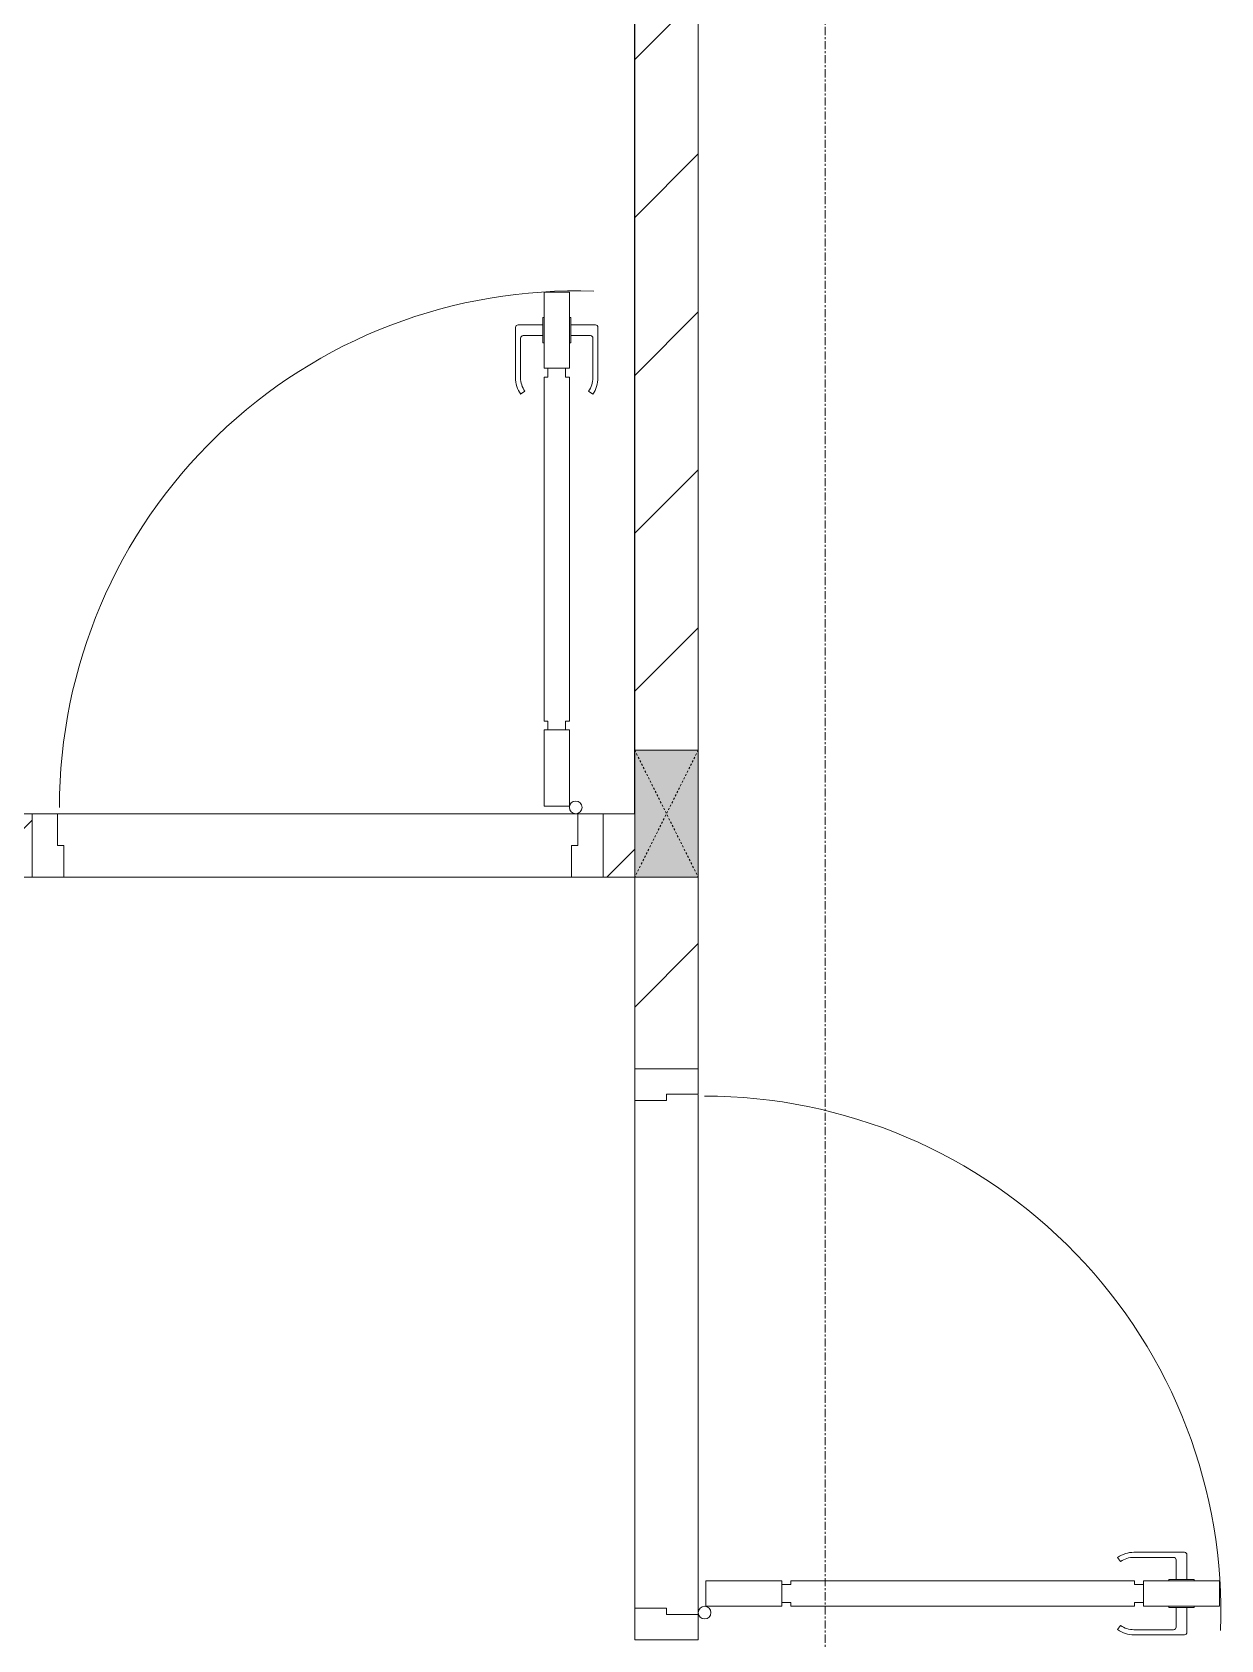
# Model space of a CAD drawing. Header units: millimetres. Extents: x 5359 to 218750, y -16347 to 109893.
# Drawn here: x 110803 to 112677, y 58735 to 61269 of the extents above; entities that cross this region are included whole.
import ezdxf

# ---------------------------------------------------------------- set-up
doc = ezdxf.new("R2010")
doc.units = ezdxf.units.MM
doc.linetypes.add('Dash', pattern=[6, 3, -3])
doc.linetypes.add('Grid Line', pattern=[22.225, 12.7, -3.175, 3.175, -3.175])
for name, color, linetype, lineweight in [('0-1', 7, 'Continuous', 5), ('A-DETL-GENF-1', 9, 'Continuous', 9), ('A-DOOR-1', 9, 'Continuous', 9), ('A-FLOR-1', 9, 'Continuous', 9), ('A-WALL-1', 53, 'Continuous', 18), ('A-WALL-2', 9, 'Continuous', 9), ('A-WALL-PATT-1', 10, 'Continuous', 9), ('S-COLS-2', 53, 'Continuous', 18), ('S-COLS-3', 9, 'Continuous', 9), ('S-COLS-HDLN-1', 9, 'Dash', 9), ('S-GRID-1', 1, 'Grid Line', 9)]:
    doc.layers.add(name, color=color, linetype=linetype, lineweight=lineweight)
pattern_1 = [(45, (0, 0), (-124.4508, 124.4508), [])]

# ---------------------------------------------------------------- blocks, each defined once
blk = doc.blocks.new('NCV_TKTC_KET CAU_rvt-1-TKCS_MB ĐỊNH VỊ CỔNG-HÀNG RÀO')
at = {"layer": 'A-FLOR-1'}
blk.add_line((111752.1, 61626.9), (111752.1, 60036.9), dxfattribs=at)
blk = doc.blocks.new('DOOR_CW_01 CANH MO-PANEL KINH - DIW_01-900x2200-CỬA GỖ VÂN LAMINATE-553375-TKCS_MB ĐỊNH VỊ CỔNG-HÀNG RÀO')
at = {"layer": 'A-DETL-GENF-1'}
for p, q in [((-397, -182), (-397, -62)), ((-397, -62), (-357, -62)), ((-357, -62), (-357, -182)), ((-357, -182), (-397, -182)), ((-397, -196), (-391, -196)), ((-397, -738), (-397, -196)), ((-391, -196), (-391, -182)), ((-391, -182), (-363, -182)), ((-363, -182), (-363, -196)), ((-357, -196), (-363, -196)), ((-357, -196), (-357, -738)), ((-433.9, -711.2), (-427.3, -715.8)), ((-320.1, -711.2), (-326.7, -715.8)), ((-442, -737), (-442, -816.5)), ((-434, -799.5), (-434, -737)), ((-397, -738), (-391, -738)), ((-357, -752), (-397, -752)), ((-397, -752), (-397, -872)), ((-391, -752), (-391, -738)), ((-363, -752), (-391, -752)), ((-357, -738), (-363, -738)), ((-363, -738), (-363, -752)), ((-357, -872), (-357, -752)), ((-320, -799.5), (-320, -737)), ((-312, -737), (-312, -816.5)), ((-399, -803.5), (-430, -803.5)), ((-399, -792.2), (-399, -831.8)), ((-397, -792.2), (-399, -792.2)), ((-397, -792.2), (-397, -831.8)), ((-357, -792.2), (-357, -831.8)), ((-357, -792.2), (-355, -792.2)), ((-355, -792.2), (-355, -831.8)), ((-355, -803.5), (-324, -803.5)), ((-399, -820.5), (-438, -820.5)), ((-399, -831.8), (-397, -831.8)), ((-355, -831.8), (-357, -831.8)), ((-355, -820.5), (-316, -820.5)), ((-397, -872), (-357, -872))]:
    blk.add_line(p, q, dxfattribs=at)
blk.add_circle((-407, -60), 10, dxfattribs=at)
for centre, radius, start, end in [((-407, -60), 814, 268, 0), ((-397, -737), 45, 145, 180), ((-397, -737), 37, 145, 180), ((-357, -737), 37, 0, 35), ((-357, -737), 45, 360, 35), ((-430, -799.5), 4, 180, 270), ((-324, -799.5), 4, 270, 0), ((-438, -816.5), 4, 180, 270), ((-316, -816.5), 4, 270, 0)]:
    blk.add_arc(centre, radius, start, end, dxfattribs=at)
at = {"layer": 'A-DOOR-1'}
for p, q in [((-450, -50), (-450, 50)), ((-450, 50), (-400, 50)), ((-400, 50), (-400, 0)), ((400, 0), (400, 50)), ((400, 50), (450, 50)), ((450, 50), (450, -50)), ((-410, 0), (-410, -50)), ((-400, 0), (-410, 0)), ((410, 0), (400, 0)), ((410, -50), (410, 0)), ((-410, -50), (-450, -50)), ((-407, -50), (-382, -50)), ((450, -50), (410, -50))]:
    blk.add_line(p, q, dxfattribs=at)
blk = doc.blocks.new('G1_SOF - BO TRU - 100x200-V25-TKCS_MB ĐỊNH VỊ CỔNG-HÀNG RÀO')
at = {"layer": 'S-COLS-3'}
blk.add_hatch(color=256, dxfattribs=at).paths.add_polyline_path([(50, -100), (50, 100), (-50, 100), (-50, -100)])
at = {"layer": 'S-COLS-2'}
for p, q in [((50, 100), (-50, 100)), ((-50, 100), (-50, -100)), ((50, -100), (50, 100)), ((-50, -100), (50, -100))]:
    blk.add_line(p, q, dxfattribs=at)
at = {"layer": 'S-COLS-HDLN-1'}
for p, q in [((50, 100), (-50, -100)), ((-50, 100), (50, -100))]:
    blk.add_line(p, q, dxfattribs=at)
blk = doc.blocks.new('DOOR_CW_01 CANH MO-PANEL KINH - DIG_01-900x2200-CỬA NHÔM KÍNH-400860-TKCS_MB ĐỊNH VỊ CỔNG-HÀNG RÀO')
at = {"layer": 'A-DETL-GENF-1'}
for p, q in [((-397, -182), (-397, -62)), ((-397, -62), (-357, -62)), ((-357, -62), (-357, -182)), ((-357, -182), (-397, -182)), ((-397, -196), (-391, -196)), ((-397, -738), (-397, -196)), ((-391, -196), (-391, -182)), ((-391, -182), (-363, -182)), ((-363, -182), (-363, -196)), ((-357, -196), (-363, -196)), ((-357, -196), (-357, -738)), ((-433.9, -711.2), (-427.3, -715.8)), ((-320.1, -711.2), (-326.7, -715.8)), ((-442, -737), (-442, -816.5)), ((-434, -799.5), (-434, -737)), ((-397, -738), (-391, -738)), ((-357, -752), (-397, -752)), ((-397, -752), (-397, -872)), ((-391, -752), (-391, -738)), ((-363, -752), (-391, -752)), ((-357, -738), (-363, -738)), ((-363, -738), (-363, -752)), ((-357, -872), (-357, -752)), ((-320, -799.5), (-320, -737)), ((-312, -737), (-312, -816.5)), ((-399, -803.5), (-430, -803.5)), ((-399, -792.2), (-399, -831.8)), ((-397, -792.2), (-399, -792.2)), ((-397, -792.2), (-397, -831.8)), ((-357, -792.2), (-357, -831.8)), ((-357, -792.2), (-355, -792.2)), ((-355, -792.2), (-355, -831.8)), ((-355, -803.5), (-324, -803.5)), ((-399, -820.5), (-438, -820.5)), ((-399, -831.8), (-397, -831.8)), ((-355, -831.8), (-357, -831.8)), ((-355, -820.5), (-316, -820.5)), ((-397, -872), (-357, -872))]:
    blk.add_line(p, q, dxfattribs=at)
blk.add_circle((-407, -60), 10, dxfattribs=at)
for centre, radius, start, end in [((-407, -60), 814, 268, 0), ((-397, -737), 45, 145, 180), ((-397, -737), 37, 145, 180), ((-357, -737), 37, 0, 35), ((-357, -737), 45, 360, 35), ((-430, -799.5), 4, 180, 270), ((-324, -799.5), 4, 270, 0), ((-438, -816.5), 4, 180, 270), ((-316, -816.5), 4, 270, 0)]:
    blk.add_arc(centre, radius, start, end, dxfattribs=at)
at = {"layer": 'A-DOOR-1'}
for p, q in [((-450, -50), (-450, 50)), ((-450, 50), (-400, 50)), ((-400, 50), (-400, 0)), ((400, 0), (400, 50)), ((400, 50), (450, 50)), ((450, 50), (450, -50)), ((-410, 0), (-410, -50)), ((-400, 0), (-410, 0)), ((410, 0), (400, 0)), ((410, -50), (410, 0)), ((-410, -50), (-450, -50)), ((-407, -50), (-382, -50)), ((450, -50), (410, -50))]:
    blk.add_line(p, q, dxfattribs=at)
blk = doc.blocks.new('NCV_TKTC_TANG 1_rvt-1-TKCS_MB ĐỊNH VỊ CỔNG-HÀNG RÀO')
at = {"layer": 'A-WALL-PATT-1'}
h = blk.add_hatch(dxfattribs=at)
h.set_pattern_fill('FP_2', color=256, style=0, pattern_type=2)
h.set_pattern_definition(pattern_1)
h.paths.add_polyline_path([(111841.4, 56836.9), (111852.6, 56836.9), (111852.6, 57635.3), (111752.6, 57635.3), (111752.6, 56836.9)])
h.paths.add_polyline_path([(111852.6, 58435.3), (111852.6, 58734.9), (111752.6, 58734.9), (111752.6, 58435.3), (111802.6, 58435.3)])
h.paths.add_polyline_path([(111852.6, 59634.9), (111852.6, 59936.9), (111752.6, 59936.9), (111752.6, 59634.9), (111802.6, 59634.9)])
h.paths.add_polyline_path([(111852.6, 60136.9), (111852.6, 61636.9), (111752.6, 61636.9), (111752.6, 60136.9), (111758.3, 60136.9)])
h = blk.add_hatch(dxfattribs=at)
h.set_pattern_fill('FP_2', color=256, style=0, pattern_type=2)
h.set_pattern_definition(pattern_1)
h.paths.add_polyline_path([(111752.6, 59936.9), (111752.6, 60036.9), (111702.6, 60036.9), (111702.6, 59936.9), (111742.6, 59936.9)])
h.paths.add_polyline_path([(110752.6, 59936.9), (110802.6, 59936.9), (110802.6, 60036.9), (110752.6, 60036.9)])
at = {"layer": 'A-FLOR-1'}
for p, q in [((111662.6, 60036.9), (110842.6, 60036.9)), ((111652.6, 59936.9), (110852.6, 59936.9)), ((110852.6, 59936.9), (111652.6, 59936.9)), ((111852.6, 59594), (111852.6, 58774.9)), ((111752.6, 58784.9), (111752.6, 59584.9))]:
    blk.add_line(p, q, dxfattribs=at)
at = {"layer": 'A-WALL-1'}
blk.add_line((111742.6, 59936.9), (111752.6, 59936.9), dxfattribs=at)
at = {"layer": 'A-WALL-2'}
for p, q in [((111752.6, 61626.9), (111752.6, 60136.9)), ((111852.6, 60136.9), (111852.6, 61626.9)), ((110802.6, 60036.9), (110762.6, 60036.9)), ((111752.6, 60036.9), (111702.6, 60036.9)), ((110752.6, 59936.9), (110802.6, 59936.9)), ((111652.6, 59936.9), (110852.6, 59936.9)), ((111702.6, 59936.9), (111742.6, 59936.9)), ((111752.6, 59936.9), (111752.6, 59634.9)), ((111852.6, 59634.9), (111852.6, 59936.9)), ((111852.6, 59594), (111852.6, 58774.9)), ((111752.6, 58784.9), (111752.6, 59584.9))]:
    blk.add_line(p, q, dxfattribs=at)
at = {"layer": 'A-DOOR-1'}
for name, p, rotation in [('DOOR_CW_01 CANH MO-PANEL KINH - DIG_01-900x2200-CỬA NHÔM KÍNH-400860-TKCS_MB ĐỊNH VỊ CỔNG-HÀNG RÀO', (111252.6, 59986.9), 180), ('DOOR_CW_01 CANH MO-PANEL KINH - DIW_01-900x2200-CỬA GỖ VÂN LAMINATE-553375-TKCS_MB ĐỊNH VỊ CỔNG-HÀNG RÀO', (111802.6, 59184.9), 89.99999999999905)]:
    blk.add_blockref(name, p, dxfattribs=dict(at, rotation=rotation))
at = {"layer": 'S-COLS-3'}
blk.add_blockref('G1_SOF - BO TRU - 100x200-V25-TKCS_MB ĐỊNH VỊ CỔNG-HÀNG RÀO', (111802.6, 60036.9), dxfattribs=at)

msp = doc.modelspace()

# ---------------------------------------------------------------- linework, layer by layer
at = {"layer": 'S-GRID-1'}
msp.add_line((112052.6, 13102.5), (112052.6, 80482.7), dxfattribs=at)

# ---------------------------------------------------------------- block references
at = {"layer": '0-1'}
for name in ['NCV_TKTC_KET CAU_rvt-1-TKCS_MB ĐỊNH VỊ CỔNG-HÀNG RÀO', 'NCV_TKTC_TANG 1_rvt-1-TKCS_MB ĐỊNH VỊ CỔNG-HÀNG RÀO']:
    msp.add_blockref(name, (0, 0), dxfattribs=at)

doc.saveas('drawing.dxf')
